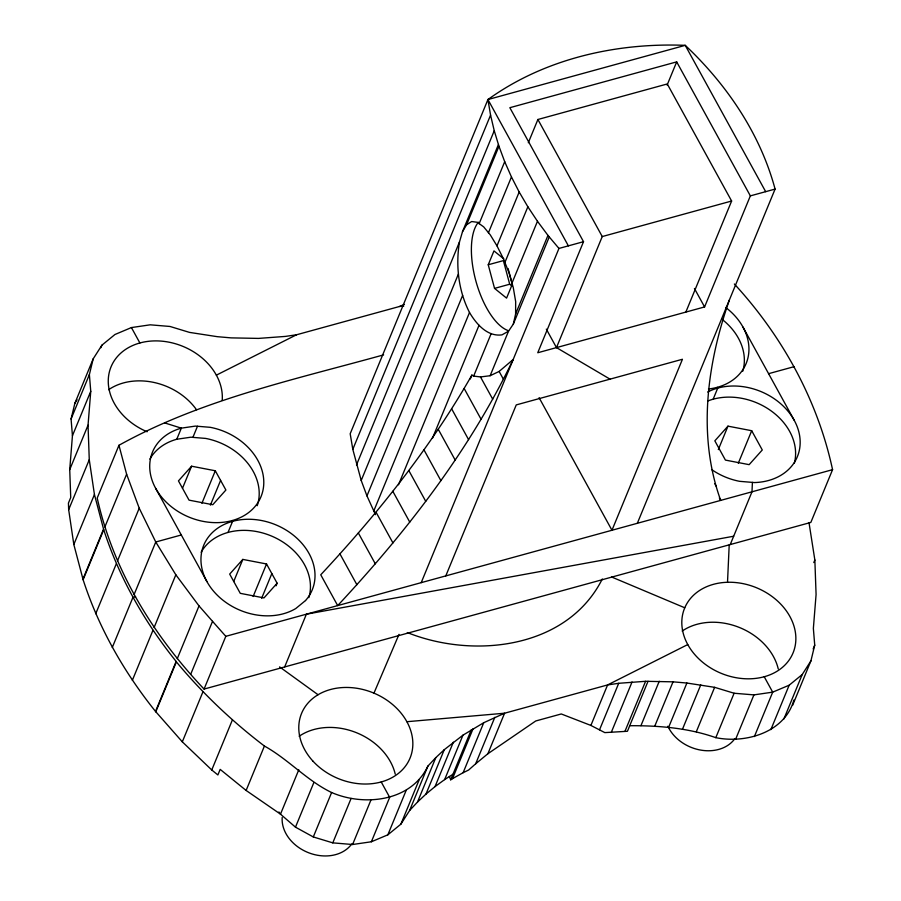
<?xml version="1.0" encoding="UTF-8"?>
<svg xmlns="http://www.w3.org/2000/svg" width="901" height="901" viewBox="0 0 901 901"><rect width="100%" height="100%" fill="white"/><g stroke="black" fill="none" stroke-linecap="round" stroke-linejoin="round"><path stroke-width="1.35" d="M490.121 375.728L499.131 371.437L513.187 359.499C469.297 450.849 406.475 531.725 337.684 605.596L320.745 574.793C377.756 513.649 430.363 447.82 471.899 375.086L473.656 376.089L480.492 376.945L490.121 375.728L508.502 331.23L513.322 324.101L515.609 313.987L515.665 301.565L513.288 287.644L509.099 273.082L503.468 258.857L496.98 245.86L490.313 234.936L483.702 226.883L477.361 222.299L471.662 221.533L466.572 224.777L462.495 231.703L459.454 242.031L361.211 480.47L366.955 495.899L375.48 514.64M727.512 582.271A58.666 46.3 22.4 0 1 792.903 653.293A58.666 46.3 22.4 0 1 696.079 656.041A58.666 46.3 22.4 0 1 727.512 582.271L729.202 544.981M752.414 482.395L751.986 491.811L730.238 544.553M808.985 522.524L814.853 560.005L816.081 594.525L813.366 628.414L814.729 645.15L810.923 660.872L802.205 674.545L789.163 685.21L772.698 692.148L753.923 694.885L734.112 693.241L714.628 687.328L686.889 683.037L673.036 681.832L645.578 681.302L618.705 683.296L607.589 684.94L504.583 713.22L483.724 722.726L462.956 735.171L444.283 749.677L435.791 757.651L427.907 766.075L409.606 810.495L400.877 824.167L387.847 834.822L371.37 841.771L352.595 844.507L332.784 842.863L313.3 836.95L295.472 827.163L280.493 814.166L246.119 790.459L220.182 769.386L217.884 774.95L211.758 769.972L182.317 741.838L155.524 711.43C123.978 672.135 98.682 627.749 83.117 579.726L73.826 544.497L68.667 509.684L68.431 503.096L70.728 497.532L69.726 469.612L72.44 435.712L71.078 418.988L74.884 403.254L93.186 358.835L101.914 345.173L114.945 334.508L131.422 327.57L150.197 324.822L170.007 326.466L189.492 332.39L217.231 336.67L231.084 337.875L258.542 338.404L285.414 336.411L296.53 334.778L399.526 306.486L404.414 304.437M427.907 766.075C411.228 801.462 364.364 806.71 331.613 792.52C306.881 780.593 288.466 759.397 264.421 746.039C232.041 721.341 202.365 693.252 176.371 661.875L176.134 661.435C144.577 622.14 119.281 577.755 103.728 529.732L94.436 494.514L89.267 459.701L88.039 425.193L90.753 391.293L89.379 374.568L93.186 358.835M459.454 242.031C455.568 265.784 458.496 290.933 469.511 312.501C476.224 323.853 487.25 336.873 501.925 334.879L508.502 331.23M629.72 725.722C658.744 725.53 688.274 727.94 715.811 737.66C745.791 743.787 784.917 732.378 793.882 700.054M729.314 300.134C707.127 363.858 697.228 435.566 720.699 500.393L719.347 497.938M71.078 418.988L89.379 374.568M100.867 347.707L101.914 345.173M72.44 435.712L90.753 391.293M69.726 469.612L88.039 425.193M68.667 509.684L89.267 459.701M73.826 544.497L94.436 494.514M383.601 354.87C293.929 379.76 201.114 399.639 118.955 445.285L97.218 498.039C113.289 570.536 153.429 635.532 204.065 689.074L810.832 522.422L832.569 469.669C817.691 400.247 782.271 336.107 734.371 284.006M82.881 579.287L103.48 529.292M83.117 579.726L103.728 529.732M104.865 526.961L126.613 474.208L118.955 445.285M95.731 613.727L116.342 563.733M117.479 560.963L139.227 508.209L126.613 474.208M149.881 459.093A58.666 46.3 22.4 0 1 176.765 439.249L181.349 428.144L195.427 426.094L210.282 427.322A58.666 46.3 22.4 0 1 259.037 500.742A58.666 46.3 22.4 0 1 167.451 503.344A58.666 46.3 22.4 0 1 181.349 428.144L164.624 422.907M192.904 437.368L197.477 426.263M112.276 647.504L132.875 597.521L135.567 596.777M134.024 594.739L155.76 541.997L139.227 508.209M182.475 488.331L191.586 466.211L215.305 470.772L225.892 490.031L212.76 504.718L189.041 500.145L178.454 480.897L191.586 466.211M201.903 503.31L215.305 470.772M132.346 680.323L152.945 630.328M154.094 627.558L175.841 574.804L155.76 541.997L181.304 534.98M210.406 505.123L220.599 480.402M228.009 532.446L232.582 521.341L232.154 520.564M155.524 711.43L176.134 661.435M177.272 658.665L199.02 605.911L175.841 574.804M155.76 711.869L176.371 661.875M190.787 674.083L212.535 621.33L199.02 605.911M233.708 581.528L242.819 559.408L266.538 563.97L277.125 583.217L276.055 585.83M182.317 741.838L202.928 691.855M204.065 689.074L225.813 636.32L832.569 469.669M253.136 596.507L266.538 563.97M261.639 598.32L271.832 573.599M637.334 523.29L775.085 189.086C760.196 133.607 726.724 84.469 685.233 45.343C616.126 42.595 544.632 58.689 487.937 99.538L350.185 433.741L352.809 449.34L361.211 480.47M211.758 769.972L232.368 719.989M352.809 449.34L490.561 115.125L487.937 99.538L685.233 45.343L765.67 191.665M356.492 464.939L494.244 130.724L490.561 115.125M462.495 231.703L498.433 144.52L494.244 130.724M466.572 224.777L498.963 146.255L498.433 144.52M284.648 666.943L306.396 614.189L733.673 536.23M366.955 495.899L458.406 274.017M479.141 223.707L504.706 161.684L498.963 146.255M246.119 790.459L264.421 746.039M373.701 511.16L462.618 295.427M488.421 232.83L511.453 176.945L504.706 161.684M528.313 142.741L537.897 119.495L667.269 83.962L731.623 201.024L685.852 312.073M508.085 268.498L512.297 284.243L506.576 298.118L494.548 288.388L488.241 264.77L493.962 250.895L503.805 258.857M398.512 484.772L469.511 312.501M496.98 245.86L519.179 192.003L511.453 176.945M432.424 438.337L479.028 325.272M504.819 262.675L527.862 206.791L519.179 192.003M298.805 769.747L280.493 814.166L278.916 811.981M470.299 378.961L471.899 375.086M473.656 376.089L491.169 333.607M511.903 283.297L537.469 221.274L527.862 206.791M295.472 827.163L313.773 782.732M515.609 313.987L547.966 235.398L537.469 221.274M513.322 324.101L549.25 236.929L547.966 235.398M313.3 836.95L331.613 792.52M421.206 582.654L558.958 248.439L583.521 241.693L509.853 107.692L676.685 61.876L750.353 195.877L704.582 306.937L537.751 352.753L583.521 241.693M332.784 842.863L351.097 798.444M445.781 575.908L516.25 404.909L682.451 359.262L611.97 530.261L539.091 397.679M610.033 379.152L556.48 347.606L602.251 236.558L537.897 119.495M352.595 844.507L370.908 800.088M667.1 85.122L676.685 61.876M371.37 841.771L389.683 797.34L381.213 781.944M387.847 834.822L406.148 790.402M400.877 824.167L419.19 779.737M409.606 810.495L417.49 802.07L435.791 757.651M417.49 802.07L425.97 794.096L444.283 749.677M425.97 794.096L435.037 786.596L453.338 742.176M435.037 786.596L444.644 779.59L462.956 735.171M449.362 776.448L450.68 779.815L471.279 729.844M450.68 779.815L452.493 778.655L473.093 728.672M452.493 778.655L463.125 772.698L483.724 722.726M463.125 772.698L468.633 770.017L475.672 763.789L494.818 717.32M475.672 763.789L487.891 753.732L504.583 713.22L406.88 721.712M713.164 399.199L717.737 388.094L717.309 387.317M648.033 681.291L627.434 731.274L604.819 732.614L590.887 725.44L607.589 684.94L687.756 644.564M599.548 729.765L618.705 683.296M718.322 449.576L727.974 426.15L751.693 430.712L762.28 449.971L749.148 464.657L725.429 460.096L714.842 440.837L727.974 426.15M611.452 731.961L632.04 681.989M624.979 731.274L645.578 681.302M738.291 463.249L751.693 430.712M640.938 725.677L659.25 681.257M654.723 726.251L673.036 681.832M668.576 727.456L686.889 683.037M682.451 729.292L700.764 684.873M696.315 731.747L714.628 687.328M715.811 737.66L734.112 693.241M735.61 739.304L753.923 694.885M813.794 562.573L814.853 560.005M754.385 736.567L772.698 692.148L764.228 676.741M770.862 729.63L789.163 685.21M783.893 718.964L802.205 674.545M813.164 648.957L814.729 645.15M792.621 705.303L810.923 660.872M373.96 693.139L399.008 634.372M74.884 403.254L77.058 399.841M602.307 578.971C567.179 648.833 473.622 659.16 407.32 632.558M242.819 559.408L229.687 574.095L240.274 593.342L263.993 597.915L277.125 583.217M487.891 753.732L535.735 720.98L561.267 713.964L590.887 725.44M444.644 779.59L452.966 774.263M216.353 375.154L296.53 334.778M488.241 264.77L503.389 260.614L509.696 284.232L511.881 286M602.251 236.558L731.623 201.024M750.353 195.877L775.085 189.086M494.548 288.388L509.696 284.232M768.587 373.678L794.13 366.662M176.765 439.249L190.854 437.199L205.71 438.427A58.666 46.3 22.4 0 1 257.202 505.72M399.526 306.486L403.716 306.126M611.678 577.023L684.749 607.781M279.603 666.898L318.053 694.727M212.535 621.33L225.813 636.32M549.25 236.929L558.958 248.439M742.976 327.074L794.209 420.271M694.446 288.489L704.582 306.937M714.684 483.589L716.036 486.056M487.937 99.538L568.373 245.86M546.321 329.124L556.48 347.606M499.131 371.437L503.411 379.231M480.492 376.945L492.712 399.177M464.161 388.5L481.1 419.303M451.638 408.806L468.576 439.609M438.235 429.259L455.174 460.062M423.954 449.836L440.882 480.638M408.806 470.525L425.745 501.328M392.813 491.293L409.752 522.096M375.999 512.128L392.937 542.931M358.361 532.998L375.3 563.801M339.947 553.901L356.875 584.704M131.422 327.57L139.88 342.966M155.682 488.387L206.915 581.573M707.657 392.025A58.666 46.3 22.4 0 1 794.851 421.477A58.666 46.3 22.4 0 1 754.464 482.564L739.608 481.325A58.666 46.3 22.4 0 1 711.61 469.545M725.643 307.455A58.666 46.3 22.4 0 1 748.134 357.021A58.666 46.3 22.4 0 1 708.479 388.995M201.114 552.279A58.666 46.3 22.4 0 1 271.561 536.061A58.666 46.3 22.4 0 1 308.852 597.622M722.152 319.393A58.666 46.3 22.4 0 1 742.773 371.178M707.972 400.911A58.666 46.3 22.4 0 1 771.053 410.833A58.666 46.3 22.4 0 1 794.378 463.069M508.524 330.735A58.666 25.239 74.6 0 1 476.01 281.484A58.666 25.239 74.6 0 1 478.442 222.175M682.181 631.06A58.666 46.3 22.4 0 1 738.921 627.287A58.666 46.3 22.4 0 1 778.25 668.925M734.777 738.764A38.135 30.093 22.4 0 1 700.145 749.992A38.135 30.093 22.4 0 1 667.878 726.24M147.145 431.77A58.666 46.3 22.4 0 1 109.843 370.221A58.666 46.3 22.4 0 1 173.769 343.281A58.666 46.3 22.4 0 1 222.22 400.134M299.166 736.252A58.666 46.3 22.4 0 1 355.906 732.479A58.666 46.3 22.4 0 1 395.235 774.128M351.75 843.955A38.135 30.093 22.4 0 1 308.942 852.875A38.135 30.093 22.4 0 1 282.193 817.455M108.649 389.694A58.666 46.3 22.4 0 1 196.508 409.741M305.518 600.55L295.742 608.558A58.666 46.3 22.4 0 1 203.277 573.34A58.666 46.3 22.4 0 1 266.471 521.656A58.666 46.3 22.4 0 1 305.518 600.55M313.052 761.244A58.666 46.3 22.4 0 0 409.887 758.484A58.666 46.3 22.4 0 0 344.486 687.474A58.666 46.3 22.4 0 0 313.052 761.244"/></g></svg>
